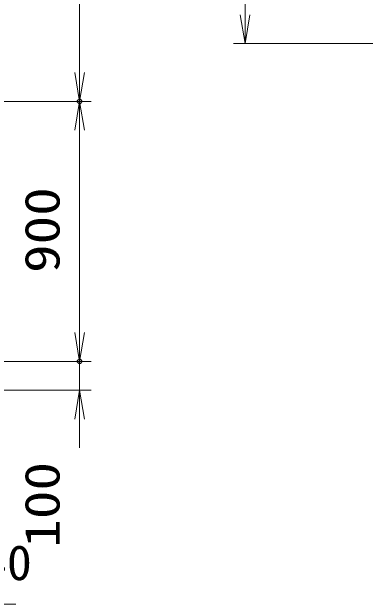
# Model space of a CAD drawing. Units: millimetres at full size. Extents: x -11880 to 11880, y -8400 to 8400.
# Drawn here: x 7366 to 8589, y -2594 to -543 of the extents above; entities that cross this region are included whole.
import ezdxf
from ezdxf.enums import TextEntityAlignment as Align

# ---------------------------------------------------------------- set-up
doc = ezdxf.new("R2010")
doc.units = ezdxf.units.MM
doc.header["$LTSCALE"] = 30
doc.header["$PDMODE"] = 32
doc.header["$PDSIZE"] = 15
doc.layers.add('0-2_0', color=7, linetype='Continuous', lineweight=18)
doc.layers.add('0-3_寸法線', color=4, linetype='Continuous', lineweight=18)
doc.layers.add('0-4_Defpoints', color=7, linetype='Continuous')
doc.styles.add('ＭＳ ゴシック', font='')
doc.styles.get('ＭＳ ゴシック').set_extended_font_data('MS Gothic')

# ---------------------------------------------------------------- blocks, each defined once
blk = doc.blocks.new('_Open')
at = {"layer": '0-2_0', "color": 4}
blk.add_line((-30, 5), (0, 0), dxfattribs=at)
blk.add_lwpolyline([(-30, -5), (0, 0), (-30, 0)], dxfattribs=at)
blk = doc.blocks.new('S258')
at = {"layer": '0-3_寸法線'}
for points in [[(5447926.8, 80232718.7), (5404270.8, 80232718.7), (5384790.3, 80281064.2), (5383669, 80283846.8)], [(5385254, 80281251.1), (5383669, 80283846.8), (5384326.5, 80280877.3)]]:
    blk.add_lwpolyline(points, dxfattribs=at)
at = {"layer": '0-3_寸法線', "color": 254, "style": 'ＭＳ ゴシック'}
for s, width, p in [('ベースアンカー', 0.75, (5408470.8, 80240419.3)), ('SS400 L5×40×40', 1.05, (5408038.8, 80234119.3))]:
    blk.add_text(s, height=3637, dxfattribs=dict(at, width=width)).set_placement(p, align=Align.BOTTOM_LEFT)

msp = doc.modelspace()

# ---------------------------------------------------------------- linework, layer by layer
at = {"layer": '0-3_寸法線'}
for p, q in [((7600.27, -853.37), (7600.27, 1146.63)), ((8173.13, -653.37), (8173.13, 1146.63)), ((8726.62, -653.37), (8133.13, -653.37)), ((5643.04, -853.37), (7640.27, -853.37)), ((5643.04, -853.37), (7640.27, -853.37)), ((7600.27, -1753.37), (7600.27, -853.37)), ((7600.27, -1653.37), (7600.27, -1553.37)), ((5768.04, -1753.37), (7640.27, -1753.37)), ((5768.04, -1753.37), (7640.27, -1753.37)), ((7600.27, -1853.37), (7600.27, -1753.37)), ((5768.04, -1853.37), (7640.27, -1853.37)), ((7600.27, -1953.37), (7600.27, -2053.37))]:
    msp.add_line(p, q, dxfattribs=at)
at = {"layer": '0-4_Defpoints'}
for p in [(7600.27, -853.37), (7600.27, -1753.37)]:
    msp.add_point(p, dxfattribs=at)

# ---------------------------------------------------------------- block references
at = {"layer": '0-3_寸法線', "xscale": 3.333333, "yscale": 3.333333}
for p, rotation in [((8173.13, -653.37), 270), ((7600.27, -853.37), 270), ((7600.27, -853.37), 90), ((7600.27, -1753.37), 270), ((7600.27, -1753.37), 270), ((7600.27, -1853.37), 90)]:
    msp.add_blockref('_Open', p, dxfattribs=dict(at, rotation=rotation))
at = {"layer": '0-3_寸法線', "xscale": 0.03333333, "yscale": 0.03333333}
msp.add_blockref('S258', (-174218.27, -2677017.73), dxfattribs=at)

# ---------------------------------------------------------------- texts
at = {"layer": '0-3_寸法線', "color": 254, "style": 'ＭＳ ゴシック', "width": 1.2}
for s, p in [('900', (7567.58, -1447.37)), ('100', (7567.58, -2398.57))]:
    msp.add_text(s, height=121.2, rotation=90, dxfattribs=at).set_placement(p, align=Align.BOTTOM_LEFT)

doc.saveas('drawing.dxf')
